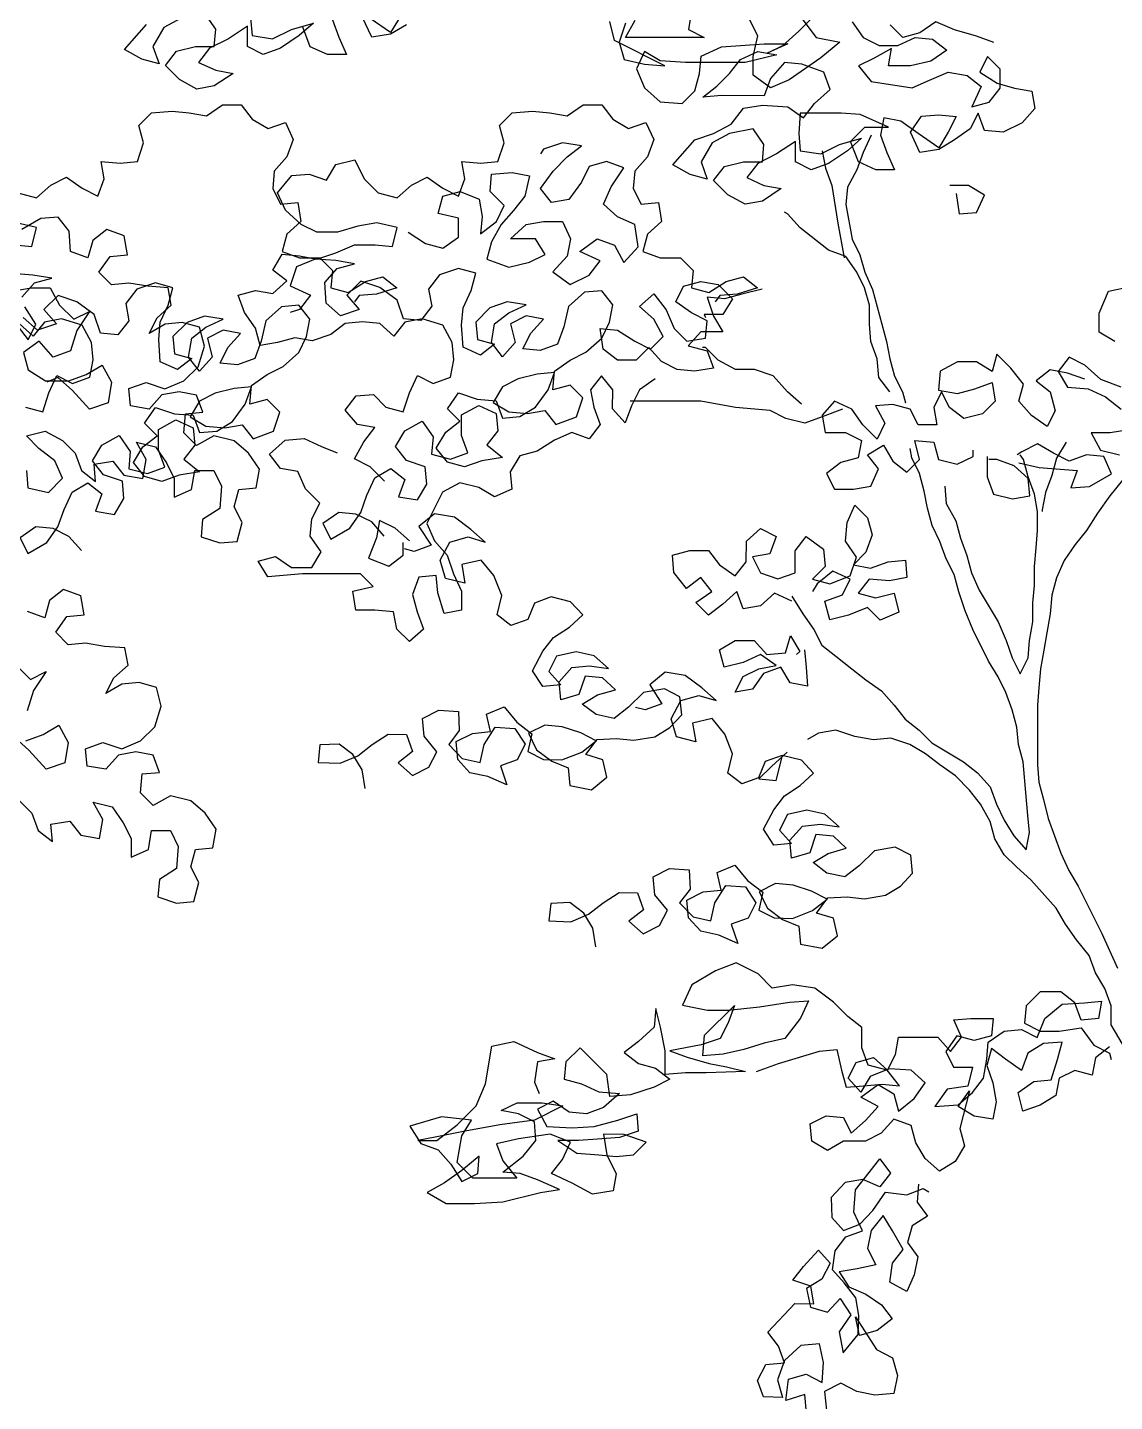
# Model space of a CAD drawing. Header units: inches. Extents: x 350994 to 353538, y 1581369 to 1583842.
# Drawn here: x 351507.477 to 351508.601, y 1583408.676 to 1583410.098 of the extents above; entities that cross this region are included whole.
import ezdxf

# ---------------------------------------------------------------- set-up
doc = ezdxf.new("R2010")
doc.units = ezdxf.units.IN
doc.header["$MEASUREMENT"] = 0
doc.linetypes.add('1', pattern=[0])
doc.layers.add('FOREST', color=96, linetype='Continuous')
doc.layers.add('TREE', color=81, linetype='1')

# ---------------------------------------------------------------- blocks, each defined once
blk = doc.blocks.new('TREE_4')
at = {"color": 94}
for points in [[(2129.8, 6504.4), (2132.6, 6472.6), (2170.2, 6463.9), (2196.2, 6489.9), (2181.8, 6521.7), (2152.9, 6544.9), (2129.8, 6568), (2164.5, 6576.6), (2196.3, 6559.3), (2219.4, 6536.1), (2231, 6504.3), (2257, 6484), (2254.1, 6515.8), (2288.8, 6521.6), (2309, 6495.6), (2343.7, 6489.7), (2349.5, 6524.4), (2332.2, 6556.3), (2366.9, 6547.5), (2387.1, 6518.6), (2401.5, 6489.7), (2401.5, 6455), (2433.3, 6469.4), (2439.1, 6504.1), (2473.8, 6504.1), (2488.3, 6475.2), (2485.3, 6434.7), (2453.5, 6414.5), (2450.6, 6382.7), (2485.3, 6371.1), (2517.1, 6373.9), (2525.8, 6408.6), (2511.4, 6437.5), (2520.1, 6469.3), (2551.9, 6472.2), (2557.7, 6506.9), (2537.5, 6535.8), (2511.5, 6559), (2473.9, 6567.7), (2442.1, 6550.4), (2419, 6573.5), (2421.9, 6608.2), (2453.7, 6611.1), (2442.1, 6642.9), (2410.3, 6648.7), (2378.5, 6643), (2355.4, 6617), (2320.7, 6622.8), (2317.8, 6654.6), (2349.6, 6666.1), (2384.3, 6654.5), (2419, 6668.9), (2445.1, 6694.9), (2456.7, 6732.5), (2448, 6767.2), (2416.2, 6775.9), (2384.4, 6773.1), (2355.5, 6755.7), (2370, 6784.6), (2396, 6807.7), (2390.3, 6839.5), (2352.7, 6842.5), (2318, 6848.3), (2286.2, 6845.4), (2263.1, 6868.6), (2283.4, 6897.5), (2315.2, 6900.3), (2309.4, 6935), (2277.6, 6946.6), (2251.6, 6926.4), (2242.9, 6894.6), (2211.1, 6906.2), (2208.2, 6943.8), (2188, 6969.8), (2156.2, 6967), (2121.5, 6946.8)], [(2112.7, 6770.4), (2132.9, 6744.4), (2147.4, 6773.3), (2127.1, 6805.1)], [(2106.9, 6834), (2138.7, 6839.8), (2173.4, 6839.7), (2190.8, 6807.9), (2216.8, 6781.9), (2245.7, 6796.3), (2222.5, 6761.6), (2210.9, 6724.1), (2179.1, 6712.5), (2153.1, 6741.5), (2124.2, 6721.2), (2132.8, 6689.4), (2164.6, 6669.2), (2208, 6669.1), (2239.8, 6680.7), (2268.7, 6698), (2286, 6666.2), (2280.2, 6628.6), (2245.5, 6617.1), (2213.7, 6651.8), (2187.7, 6674.9), (2167.5, 6666.3)], [(-1617.1, 6582.8), (-1646.1, 6565.4), (-1680.8, 6559.7), (-1698.1, 6597.3)], [(-1628.7, 6597.2), (-1646.1, 6568.3), (-1683.6, 6594.4)], [(-1753, 6591.6), (-1741.5, 6559.7), (-1727.1, 6527.9), (-1761.8, 6528), (-1793.6, 6542.4), (-1808, 6580)], [(-1903.4, 6594.6), (-1900.5, 6562.8), (-1862.9, 6557), (-1828.2, 6574.3), (-1787.7, 6585.8), (-1813.8, 6562.7), (-1848.5, 6539.6), (-1880.3, 6528.1), (-1909.2, 6542.5), (-1909.2, 6580.1), (-1943.9, 6557), (-1978.6, 6539.7), (-1998.9, 6513.7), (-1967.1, 6499.2), (-1935.3, 6493.4), (-1970, 6470.3), (-2001.8, 6464.6), (-2033.6, 6481.9), (-2059.6, 6508), (-2039.3, 6534), (-2004.6, 6542.6), (-1969.9, 6542.6), (-1967, 6574.4), (-1987.2, 6603.3)], [(-2030.6, 6594.7), (-2062.4, 6577.4), (-2082.7, 6542.7), (-2071.1, 6510.9), (-2102.9, 6519.6), (-2134.7, 6537), (-2094.2, 6583.2)], [(-538, 6550.4), (-569.7, 6561.9), (-610.2, 6573.5), (-644.9, 6588), (-673.8, 6567.8), (-705.6, 6559.2), (-728.8, 6582.3)], [(-798.1, 6588.2), (-777.9, 6559.2), (-749, 6544.8), (-714.3, 6544.7), (-682.5, 6559.2), (-650.7, 6556.2), (-624.7, 6536), (-653.6, 6515.8), (-691.2, 6507.1), (-731.7, 6507.2), (-725.9, 6539), (-757.7, 6521.6), (-786.6, 6507.2), (-763.5, 6478.3), (-688.4, 6466.6), (-656.6, 6481.1), (-621.9, 6495.5), (-587.2, 6489.7), (-561.2, 6469.4), (-578.5, 6431.8), (-546.7, 6440.5), (-526.5, 6466.5), (-526.4, 6501.2), (-549.5, 6524.3), (-564, 6495.4), (-532.2, 6475.2), (-500.4, 6466.5), (-468.6, 6460.7), (-462.9, 6428.8), (-486, 6402.8), (-520.8, 6385.5), (-555.5, 6388.5), (-567, 6420.3), (-581.5, 6391.4), (-610.4, 6371.2), (-639.3, 6353.8), (-674, 6348.1), (-691.3, 6385.7), (-671.1, 6414.6), (-639.3, 6417.4), (-607.5, 6414.5), (-622, 6385.6), (-639.3, 6356.7), (-676.9, 6382.8), (-708.7, 6405.9), (-740.5, 6411.8), (-746.3, 6380), (-734.7, 6348.1), (-720.3, 6316.3), (-755, 6316.4), (-786.8, 6330.8), (-801.2, 6368.4), (-775.2, 6394.4), (-731.8, 6394.4), (-783.8, 6417.6), (-818.5, 6420.5), (-893.7, 6420.6), (-896.6, 6383), (-893.8, 6351.2), (-856.2, 6345.4), (-821.5, 6362.7), (-781, 6374.2), (-807, 6351.1), (-841.7, 6328), (-873.6, 6316.5), (-902.5, 6330.9), (-902.4, 6368.5), (-937.1, 6345.4), (-971.9, 6328.1), (-992.1, 6302.1), (-960.3, 6287.6), (-928.5, 6281.8), (-963.2, 6258.7), (-995.1, 6253), (-1026.8, 6270.3), (-1052.8, 6296.4), (-1032.6, 6322.4), (-997.9, 6331), (-963.2, 6331), (-960.3, 6362.8), (-980.5, 6391.7), (-1023.8, 6383.1), (-1055.7, 6365.8), (-1075.9, 6331.1), (-1064.4, 6299.3), (-1096.2, 6308), (-1128, 6325.4), (-1087.5, 6371.6), (-1052.8, 6383.1), (-1020.9, 6400.4), (-997.8, 6429.3), (-963.1, 6435.1), (-916.8, 6432.2), (-887.9, 6411.9), (-867.7, 6437.9), (-838.7, 6463.9), (-850.3, 6495.7), (-890.7, 6510.2), (-922.5, 6513.1), (-948.6, 6484.2), (-960.2, 6452.4), (-1038.2, 6452.5), (-1072.9, 6449.6), (-1046.9, 6469.9), (-1023.7, 6493), (-1003.5, 6519), (-971.7, 6533.4), (-937, 6527.6), (-994.8, 6513.2), (-1104.7, 6513.3), (-1150.9, 6516.2), (-1179.8, 6533.6), (-1194.3, 6501.8), (-1179.9, 6467.1), (-1151, 6441), (-1110.5, 6438.1), (-1087.4, 6461.2), (-1078.7, 6493), (-1075.8, 6524.8), (-1038.2, 6542.1), (-994.8, 6545), (-960.1, 6547.8), (-916.7, 6547.8), (-954.3, 6530.5), (-925.4, 6544.9), (-896.5, 6570.9), (-873.3, 6594)], [(-890.7, 6594), (-864.7, 6559.3), (-821.3, 6550.6), (-856, 6521.7), (-913.9, 6481.3), (-948.6, 6466.9), (-980.4, 6490), (-980.3, 6524.7), (-971.6, 6562.3), (-986.1, 6591.2)], [(-1093, 6611.6), (-1098.8, 6574), (-1069.9, 6559.5), (-1214.5, 6559.6), (-1197.1, 6591.4)], [(-1214.5, 6585.7), (-1226.1, 6551), (-1217.4, 6519.2), (-1179.9, 6510.5), (-1142.3, 6507.5), (-1234.8, 6553.9), (-1243.4, 6588.6)], [(-2316.9, 5880.6), (-2285.1, 5871.9), (-2273.6, 5906.6), (-2259.1, 5938.4), (-2230.2, 5923.9), (-2198.4, 5935.4), (-2192.5, 5967.2), (-2195.4, 5999), (-2212.7, 6030.8), (-2250.3, 6042.4), (-2282.1, 6036.7), (-2302.4, 6010.7), (-2328.4, 6033.8)], [(-2336.9, 6178.4), (-2305.1, 6175.5), (-2296.4, 6210.2), (-2334, 6218.9)], [(-2331, 6273.8), (-2296.4, 6265.1), (-2270.3, 6288.2), (-2241.4, 6302.7), (-2212.5, 6282.4), (-2183.6, 6267.9), (-2172, 6299.7), (-2177.7, 6331.5), (-2143.1, 6328.6), (-2111.2, 6331.4), (-2099.7, 6366.1), (-2108.3, 6397.9), (-2085.1, 6421.1), (-2047.6, 6423.9), (-2015.8, 6421), (-1984, 6415.2), (-1955, 6435.4), (-1920.3, 6435.4), (-1900.1, 6409.3), (-1871.2, 6391.9), (-1839.4, 6403.5), (-1825, 6371.7), (-1836.6, 6339.9), (-1859.7, 6313.9), (-1862.6, 6282.1), (-1848.2, 6253.1), (-1816.4, 6256), (-1810.7, 6221.3), (-1836.7, 6198.2), (-1845.4, 6166.4), (-1813.6, 6154.8), (-1776, 6154.8), (-1752.9, 6131.6), (-1755.8, 6099.8), (-1724, 6091.1), (-1692.2, 6111.3), (-1660.4, 6120), (-1634.4, 6099.7), (-1672, 6088.2), (-1703.8, 6085.3), (-1712.5, 6073.8)], [(-1657.6, 5744.7), (-1683.6, 5770.7), (-1712.5, 5785.2), (-1695.1, 5817), (-1674.9, 5843), (-1706.7, 5848.8), (-1729.8, 5874.9), (-1709.5, 5900.9), (-1677.7, 5903.7), (-1654.6, 5880.6), (-1622.8, 5871.9), (-1611.2, 5906.6), (-1596.7, 5938.4), (-1567.8, 5923.9), (-1536, 5935.4), (-1530.2, 5967.2), (-1533.1, 5999), (-1550.4, 6030.8), (-1588, 6042.4), (-1619.8, 6036.7), (-1640, 6010.7), (-1666, 6033.8), (-1697.8, 6036.8), (-1729.6, 6033.9), (-1755.7, 6013.7), (-1790.4, 6002.2), (-1822.2, 6008), (-1854, 5999.3), (-1885.8, 5993.6), (-1894.5, 6025.4), (-1914.7, 6054.3), (-1926.2, 6086.1), (-1894.4, 6094.8), (-1862.6, 6089), (-1836.6, 6112.1), (-1862.6, 6132.3), (-1845.2, 6161.2), (-1813.4, 6158.3), (-1781.6, 6152.5), (-1746.9, 6164), (-1712.2, 6178.4), (-1674.6, 6178.4), (-1642.8, 6175.5), (-1634.1, 6210.2), (-1671.6, 6218.9), (-1706.4, 6213.1), (-1743.9, 6201.6), (-1781.5, 6201.6), (-1810.4, 6216.1), (-1839.3, 6242.2), (-1853.8, 6274), (-1827.7, 6305.8), (-1795.9, 6308.6), (-1764.1, 6297), (-1746.7, 6325.9), (-1712, 6334.6), (-1694.7, 6299.9), (-1668.7, 6273.8), (-1634, 6265.1), (-1608, 6288.2), (-1579.1, 6302.7), (-1550.2, 6282.4), (-1521.3, 6267.9), (-1509.7, 6299.7), (-1515.4, 6331.5), (-1480.7, 6328.6), (-1448.9, 6331.4), (-1437.3, 6366.1), (-1446, 6397.9), (-1422.8, 6421.1), (-1385.2, 6423.9), (-1353.4, 6421), (-1321.6, 6415.2), (-1292.7, 6435.4), (-1258, 6435.4), (-1237.8, 6409.3), (-1208.9, 6391.9), (-1177.1, 6403.5), (-1162.6, 6371.7), (-1174.2, 6339.9), (-1197.4, 6313.9), (-1200.3, 6282.1), (-1185.9, 6253.1), (-1154.1, 6256), (-1148.3, 6221.3), (-1174.4, 6198.2), (-1183.1, 6166.4), (-1151.3, 6154.8), (-1113.7, 6154.8), (-1090.6, 6131.6), (-1093.5, 6099.8), (-1061.7, 6091.1), (-1029.9, 6111.3), (-998.1, 6120), (-972.1, 6099.7), (-1009.7, 6088.2), (-1041.5, 6085.3), (-1050.2, 6073.8)], [(2116.8, 5898), (2139.9, 5874.9), (2151.5, 5843.1), (2177.5, 5822.8), (2174.6, 5854.6), (2209.3, 5860.4), (2229.5, 5834.3), (2264.2, 5828.5), (2270, 5863.2), (2252.7, 5895), (2287.4, 5886.3), (2307.6, 5857.4), (2322, 5828.5), (2322, 5793.8), (2353.8, 5808.2), (2359.6, 5842.9), (2394.3, 5842.8), (2408.8, 5813.9), (2405.8, 5773.4), (2374, 5753.2), (2371.1, 5721.4), (2405.8, 5709.8), (2437.6, 5712.7), (2446.3, 5747.4), (2431.9, 5776.3), (2440.6, 5808.1), (2472.4, 5811), (2478.2, 5845.7), (2458, 5874.6), (2432, 5897.7), (2394.4, 5906.5), (2362.6, 5889.1), (2339.5, 5912.3), (2342.4, 5947), (2374.2, 5949.8), (2362.7, 5981.7), (2330.9, 5987.5), (2299.1, 5981.7), (2275.9, 5955.7), (2241.2, 5961.5), (2238.4, 5993.3), (2270.2, 6004.9), (2304.9, 5993.3), (2339.6, 6007.7), (2365.6, 6033.7), (2377.2, 6071.3), (2368.6, 6106), (2336.8, 6114.7), (2305, 6111.8), (2276, 6094.5), (2290.5, 6123.4), (2316.6, 6146.5), (2310.8, 6178.3), (2273.2, 6181.2), (2238.5, 6187.1), (2206.7, 6184.2), (2183.6, 6207.3), (2203.9, 6236.2), (2235.7, 6239.1), (2229.9, 6273.8), (2198.1, 6285.4), (2172.1, 6265.2), (2163.4, 6233.4), (2131.6, 6245)], [(2111.3, 6146.7), (2137.3, 6120.6), (2166.2, 6135.1), (2143, 6100.4), (2131.4, 6062.8)], [(2128.5, 6007.9), (2160.3, 6019.4), (2189.2, 6036.7), (2206.6, 6004.9), (2200.7, 5967.3), (2166, 5955.8), (2134.3, 5990.5), (2108.3, 6013.7)], [(-1613.8, 6201.5), (-1582.1, 6181.2), (-1550.3, 6172.5), (-1521.3, 6192.7), (-1521.3, 6227.4), (-1558.9, 6236.1), (-1550.2, 6267.9), (-1518.4, 6276.6), (-1483.7, 6262.1), (-1477.9, 6230.3), (-1480.8, 6198.5), (-1451.9, 6221.6), (-1437.4, 6250.5), (-1463.4, 6276.5), (-1460.5, 6308.3), (-1422.9, 6311.2), (-1391.1, 6305.4), (-1399.8, 6267.8), (-1420.1, 6241.8), (-1443.2, 6215.8), (-1460.6, 6184), (-1469.3, 6152.2), (-1428.9, 6137.7), (-1391.3, 6146.4), (-1362.3, 6160.8), (-1379.7, 6189.7), (-1425.9, 6189.8), (-1397, 6215.7), (-1365.2, 6221.5), (-1330.5, 6221.5), (-1316, 6189.7), (-1321.9, 6157.9), (-1347.9, 6129), (-1316.1, 6105.8), (-1281.4, 6123.1), (-1261.1, 6149.1), (-1298.7, 6166.5), (-1266.9, 6189.6), (-1235.1, 6178), (-1217.8, 6146.2), (-1191.7, 6175.1), (-1197.5, 6215.6), (-1229.3, 6230), (-1255.3, 6253.2), (-1240.8, 6285), (-1217.6, 6319.7), (-1249.4, 6331.3), (-1281.2, 6322.6), (-1295.7, 6293.7), (-1318.9, 6261.9), (-1350.7, 6256.2), (-1370.9, 6282.2), (-1347.7, 6314), (-1321.7, 6340), (-1295.7, 6360.2), (-1330.3, 6366), (-1365, 6354.5), (-1370.8, 6345.8)], [(-763.6, 6380), (-778.1, 6348.2), (-789.7, 6316.4), (-807.1, 6284.6), (-810, 6252.8), (-798.5, 6189.2), (-784.1, 6160.3), (-775.4, 6128.4), (-761, 6096.6), (-735.1, 6001.2), (-729.3, 5969.4), (-720.7, 5937.6), (-706.2, 5908.6), (-700.5, 5888.4)], [(-853.3, 6351.1), (-847.5, 6319.3), (-836, 6287.5), (-824.5, 6218.1), (-813, 6154.5)], [(-607.6, 6272.9), (-601.9, 6235.3), (-570, 6238.1), (-555.6, 6269.9), (-584.5, 6287.3), (-619.2, 6287.3)], [(-729.4, 5908.7), (-749.6, 5934.7), (-752.4, 5969.4), (-764, 6001.2), (-766.8, 6033), (-766.8, 6067.7), (-775.5, 6099.5), (-789.9, 6128.5), (-810.1, 6157.4), (-841.9, 6169), (-893.9, 6209.5), (-917, 6235.5), (-922.8, 6238.4)], [(-1657.7, 5643.5), (-1680.8, 5669.6), (-1709.7, 5684), (-1741.5, 5687), (-1770.5, 5666.7), (-1756, 5637.8), (-1721.3, 5658), (-1701, 5686.9), (-1689.5, 5718.7), (-1675, 5750.5), (-1646, 5767.8), (-1620, 5747.6), (-1631.6, 5715.8), (-1596.9, 5710), (-1579.6, 5738.8), (-1582.4, 5770.7), (-1617.1, 5782.3), (-1637.3, 5808.3), (-1620, 5837.2), (-1588.1, 5854.5), (-1567.9, 5825.6), (-1570.8, 5793.8), (-1536.2, 5785.1), (-1504.3, 5796.6), (-1515.9, 5828.4), (-1515.8, 5866), (-1484, 5883.3), (-1452.2, 5868.8), (-1449.4, 5837), (-1469.6, 5811), (-1440.7, 5787.9), (-1478.3, 5782.1), (-1510.1, 5770.6), (-1541.9, 5779.3), (-1562.2, 5805.3), (-1544.8, 5834.2), (-1518.7, 5854.4), (-1541.9, 5877.6), (-1521.6, 5906.5), (-1486.9, 5894.9), (-1452.2, 5892), (-1440.7, 5860.2), (-1408.9, 5863), (-1379.9, 5880.3), (-1356.8, 5912.1), (-1345.2, 5943.9), (-1377, 5941.1), (-1411.7, 5932.4), (-1440.6, 5918), (-1458, 5889.1), (-1429.1, 5871.7), (-1394.4, 5868.8), (-1362.6, 5874.5), (-1342.4, 5848.5), (-1304.8, 5862.9), (-1293.2, 5897.6), (-1316.3, 5920.8), (-1348.1, 5912.1), (-1345.2, 5946.8), (-1316.3, 5967), (-1287.3, 5981.5), (-1258.4, 6007.4), (-1243.9, 6036.3), (-1238.1, 6068.1), (-1258.3, 6094.2), (-1290.1, 6091.3), (-1319.1, 6065.3), (-1327.8, 6027.7), (-1339.4, 5996), (-1371.2, 5984.4), (-1403, 5987.3), (-1388.5, 6016.2), (-1365.3, 6042.2), (-1397.1, 6048.1), (-1426.1, 6033.6), (-1417.4, 5998.9), (-1440.6, 5972.9), (-1460.8, 5999), (-1455, 6033.6), (-1428.9, 6053.9), (-1397.1, 6068.3), (-1431.8, 6074.1), (-1463.6, 6062.6), (-1489.7, 6036.6), (-1486.8, 6004.8), (-1455, 5996.1), (-1481, 5975.8), (-1512.8, 5990.3), (-1515.7, 6030.8), (-1512.8, 6062.6), (-1498.3, 6094.4), (-1489.6, 6126.2), (-1521.4, 6134.9), (-1556.1, 6123.4), (-1576.3, 6097.4), (-1570.6, 6065.6), (-1590.9, 6039.6), (-1622.7, 6042.5), (-1634.2, 6077.2), (-1666, 6100.3), (-1700.7, 6111.9), (-1726.7, 6085.9), (-1703.6, 6059.9), (-1738.3, 6048.4), (-1764.3, 6071.5), (-1767.2, 6109.1), (-1744, 6135.1), (-1712.2, 6143.8), (-1746.9, 6149.6), (-1784.5, 6152.5), (-1819.2, 6138.1), (-1830.8, 6103.4), (-1793.2, 6086), (-1813.5, 6060), (-1830.8, 6054.2)], [(-2214.1, 5617.1), (-2237.2, 5643.1), (-2266.1, 5657.6), (-2297.9, 5660.5), (-2326.8, 5640.3), (-2312.4, 5611.4), (-2277.7, 5631.6), (-2257.4, 5660.5), (-2245.8, 5692.3), (-2231.3, 5724.1), (-2202.4, 5741.4), (-2176.4, 5721.1), (-2188, 5689.3), (-2153.3, 5683.5), (-2135.9, 5712.4), (-2138.8, 5744.2), (-2173.5, 5755.8), (-2193.7, 5781.8), (-2176.3, 5810.7), (-2144.5, 5828.1), (-2124.3, 5799.1), (-2127.2, 5767.3), (-2092.5, 5758.6), (-2060.7, 5770.2), (-2072.2, 5802), (-2072.2, 5839.6), (-2040.4, 5856.9), (-2008.6, 5842.4), (-2005.7, 5810.6), (-2026, 5784.6), (-1997.1, 5761.4), (-2034.7, 5755.7), (-2066.5, 5744.1), (-2098.3, 5752.8), (-2118.5, 5778.9), (-2101.1, 5807.8), (-2075.1, 5828), (-2098.2, 5851.1), (-2077.9, 5880), (-2043.3, 5868.4), (-2008.6, 5865.5), (-1997, 5833.7), (-1965.2, 5836.6), (-1936.3, 5853.9), (-1913.1, 5885.7), (-1901.5, 5917.5), (-1933.4, 5914.6), (-1968.1, 5906), (-1997, 5891.5), (-2014.4, 5862.6), (-1985.5, 5845.3), (-1950.8, 5842.3), (-1919, 5848.1), (-1898.7, 5822.1), (-1861.1, 5836.5), (-1849.5, 5871.2), (-1872.7, 5894.3), (-1904.5, 5885.7), (-1901.5, 5920.4), (-1872.6, 5940.6), (-1843.7, 5955), (-1814.7, 5981), (-1800.3, 6009.9), (-1794.5, 6041.7), (-1814.7, 6067.7), (-1846.5, 6064.9), (-1875.4, 6038.9), (-1884.1, 6001.3), (-1895.7, 5969.5), (-1927.5, 5958), (-1959.3, 5960.9), (-1944.8, 5989.8), (-1921.7, 6015.8), (-1953.5, 6021.6), (-1982.4, 6007.2), (-1973.8, 5972.5), (-1996.9, 5946.5), (-2017.1, 5972.5), (-2011.3, 6007.2), (-1985.3, 6027.4), (-1953.5, 6041.8), (-1988.2, 6047.7), (-2020, 6036.1), (-2046, 6010.1), (-2043.2, 5978.3), (-2011.4, 5969.6), (-2037.4, 5949.4), (-2069.2, 5963.9), (-2072.1, 6004.4), (-2069.1, 6036.2), (-2054.6, 6068), (-2045.9, 6099.8), (-2077.7, 6108.5), (-2112.4, 6096.9), (-2132.7, 6070.9), (-2127, 6039.1), (-2147.2, 6013.1), (-2179, 6016), (-2190.6, 6050.7), (-2222.3, 6073.9), (-2257, 6085.5), (-2283.1, 6059.5), (-2260, 6033.4), (-2294.7, 6021.9), (-2320.7, 6045.1)], [(-2323.5, 6082.7), (-2300.4, 6108.7), (-2268.6, 6117.3), (-2303.2, 6123.1), (-2340.8, 6126)], [(-963.4, 6096.8), (-1001, 6088.2), (-1032.8, 6079.5), (-1064.6, 6082.4), (-1053.1, 6047.7), (-1035.7, 6018.8), (-1076.2, 6018.8), (-1099.4, 5992.8), (-1064.7, 5984.1), (-1053.2, 5952.3), (-1087.9, 5946.6), (-1119.7, 5949.5), (-1148.6, 5964), (-1171.7, 5990), (-1194.8, 5966.9), (-1229.5, 5966.9), (-1255.5, 5987.2), (-1261.3, 6024.8), (-1229.5, 6021.9), (-1197.7, 6001.6), (-1168.8, 5987.1), (-1145.6, 6010.2), (-1162.9, 6042.1), (-1188.9, 6065.2), (-1162.9, 6088.3), (-1139.8, 6059.4), (-1125.4, 6024.7), (-1102.3, 6001.5), (-1067.6, 6007.3), (-1064.6, 6039.1), (-1093.5, 6053.6), (-1122.4, 6073.8), (-1108, 6102.7), (-1076.1, 6111.4), (-1044.3, 6105.6), (-1018.3, 6079.5), (-1035.7, 6050.6), (-1070.4, 6050.6), (-1067.5, 6044.9)], [(-315.8, 6000.8), (-344.7, 6018.2), (-344.7, 6052.9), (-327.3, 6093.3), (-286.8, 6102)], [(-304.3, 5916.9), (-341.9, 5931.4), (-370.8, 5957.5), (-399.7, 5972), (-420, 5946), (-402.6, 5917), (-365.1, 5914.1), (-333.3, 5899.6), (-304.4, 5876.5)], [(-290, 5838.9), (-324.7, 5833.1), (-359.4, 5833.1), (-342, 5801.3), (-307.3, 5792.6)], [(-891.3, 5885.7), (-917.3, 5908.8), (-943.3, 5937.8), (-978, 5949.4), (-1012.7, 5949.4), (-1044.5, 5966.8), (-1067.6, 5989.9), (-1073.4, 5989.9)], [(-370.8, 5931.5), (-402.6, 5943.1), (-434.4, 5948.9), (-460.5, 5928.7), (-434.5, 5908.4), (-425.8, 5873.7), (-440.3, 5844.8), (-469.2, 5865.1), (-492.3, 5891.1), (-483.6, 5922.9), (-506.7, 5951.8), (-532.7, 5977.9), (-541.4, 5946.1), (-570.3, 5963.4), (-605, 5963.5), (-636.8, 5946.2), (-639.7, 5911.5), (-605, 5905.7), (-573.2, 5914.3), (-541.4, 5925.8), (-535.7, 5891.1), (-558.8, 5868), (-593.5, 5859.4), (-619.5, 5879.6), (-634, 5908.6), (-648.4, 5879.7), (-642.7, 5847.9), (-677.4, 5847.9), (-691.8, 5876.8), (-723.6, 5885.5), (-755.4, 5882.7), (-738.1, 5850.8), (-752.6, 5821.9), (-778.6, 5848), (-798.8, 5876.9), (-830.6, 5891.4), (-853.7, 5865.4), (-848, 5833.6), (-810.4, 5833.6), (-781.5, 5819.1), (-787.3, 5787.3), (-819.1, 5778.6), (-845.2, 5758.4), (-830.7, 5729.5), (-796, 5729.5), (-764.2, 5735.2), (-749.7, 5767), (-770, 5793), (-741, 5810.4), (-723.7, 5781.4), (-697.7, 5761.2), (-674.5, 5784.3), (-683.2, 5819), (-648.5, 5816.1), (-639.9, 5784.3), (-605.2, 5775.5), (-576.2, 5790), (-576.2, 5801.5)], [(-1160.2, 5932.2), (-1189.1, 5912), (-1203.6, 5883.1), (-1215.2, 5851.3), (-1238.3, 5877.3), (-1238.2, 5912), (-1258.5, 5938.1), (-1278.7, 5912.1), (-1273, 5880.2), (-1261.4, 5848.4), (-1281.7, 5822.4), (-1313.5, 5834), (-1345.3, 5819.6), (-1377.1, 5799.4), (-1408.9, 5790.7), (-1426.3, 5761.8), (-1423.4, 5730), (-1455.3, 5715.6), (-1484.2, 5733), (-1518.8, 5741.7), (-1550.7, 5724.4), (-1579.6, 5666.6), (-1565.2, 5634.7), (-1542.1, 5608.7), (-1530.6, 5574), (-1516.1, 5542.2), (-1516.2, 5507.5), (-1548, 5501.7), (-1559.5, 5539.3), (-1562.4, 5571.1), (-1594.2, 5568.3), (-1605.8, 5536.5), (-1597.1, 5504.7), (-1585.6, 5472.9), (-1611.6, 5449.7), (-1634.7, 5472.9), (-1640.5, 5504.7), (-1675.2, 5507.6), (-1709.9, 5507.7), (-1715.6, 5542.4), (-1678, 5551), (-1701.2, 5574.2), (-1808.1, 5574.3), (-1871.7, 5568.5), (-1889.1, 5597.5), (-1857.3, 5606.1), (-1828.4, 5585.8), (-1790.8, 5585.8), (-1773.4, 5614.7), (-1793.6, 5643.6), (-1790.7, 5675.4), (-1776.2, 5704.3), (-1802.2, 5730.4), (-1816.6, 5762.2), (-1848.4, 5768), (-1868.6, 5794), (-1839.7, 5820), (-1805, 5822.9), (-1773.2, 5808.4), (-1744.3, 5796.8)], [(-816.1, 5876.9), (-853.7, 5862.5), (-885.6, 5851), (-920.2, 5859.7), (-949.1, 5874.2), (-1012.7, 5880), (-1076.3, 5891.6), (-1206.4, 5891.7)], [(-909, 5533), (-888.8, 5501.1), (-868.6, 5472.2), (-854.1, 5443.3), (-828.1, 5423), (-799.2, 5399.9), (-773.2, 5379.6), (-744.3, 5359.3), (-721.2, 5333.3), (-701, 5307.2), (-675, 5287), (-651.9, 5263.8), (-594.1, 5229.1), (-568.1, 5208.8), (-545, 5182.8), (-533.5, 5151), (-519, 5122), (-501.7, 5093.1), (-478.6, 5067.1), (-472.8, 5098.9), (-475.6, 5130.7), (-478.5, 5165.4), (-484.2, 5229), (-492.9, 5260.8), (-495.7, 5292.6), (-504.4, 5324.4), (-515.9, 5356.2), (-530.3, 5385.2), (-547.7, 5414.1), (-576.5, 5471.9), (-591, 5506.6), (-602.5, 5541.3), (-611.1, 5573.2), (-625.6, 5602.1), (-637.1, 5633.9), (-651.5, 5662.8), (-660.2, 5694.6), (-665.9, 5726.4), (-674.6, 5758.3), (-689, 5787.2), (-691.9, 5804.5)], [(-492.4, 5778.3), (-454.8, 5769.6), (-385.4, 5763.8), (-397, 5732), (-362.3, 5734.8), (-321.8, 5757.9), (-336.3, 5789.8), (-368.1, 5792.7), (-399.9, 5781.1), (-428.8, 5795.6), (-457.7, 5813), (-486.6, 5798.6), (-495.3, 5792.8)], [(-405.6, 5815.8), (-423, 5786.9), (-431.7, 5755.1), (-443.3, 5723.4), (-449.1, 5691.6), (-449.1, 5688.7)], [(-628.3, 5735.1), (-625.5, 5703.3), (-608.2, 5671.5), (-599.5, 5639.6), (-588, 5607.8), (-579.3, 5576), (-564.9, 5544.2), (-530.3, 5486.3), (-515.8, 5451.6), (-504.3, 5419.8), (-489.9, 5390.9), (-475.4, 5419.8), (-472.5, 5451.6), (-466.6, 5486.3), (-466.6, 5521), (-463.7, 5552.8), (-463.7, 5587.5), (-460.7, 5622.2), (-457.8, 5654), (-457.8, 5688.7), (-463.5, 5720.5), (-475.1, 5752.3), (-483.7, 5784.1), (-489.5, 5792.8)], [(-550.2, 5790), (-550.3, 5752.4), (-538.7, 5720.5), (-504, 5711.8), (-472.2, 5717.6), (-475.1, 5749.4), (-501.1, 5772.6), (-532.9, 5784.2), (-547.3, 5784.2)], [(-301.6, 5746.4), (-324.8, 5717.5), (-347.9, 5685.7), (-368.2, 5653.9), (-388.5, 5627.9), (-408.7, 5599), (-423.2, 5567.2), (-431.9, 5535.4), (-434.8, 5500.7), (-440.6, 5466), (-446.5, 5434.2), (-452.3, 5399.5), (-455.2, 5364.8), (-458.1, 5333), (-458.2, 5223.2), (-455.4, 5191.4), (-446.7, 5159.6), (-438.1, 5124.8), (-415, 5061.2), (-400.6, 5029.4), (-383.2, 5000.5), (-340, 4913.7), (-311.1, 4850.1)], [(-1693, 5180.2), (-1698.6, 5214.5), (-1715.4, 5242.2), (-1740.7, 5261.6), (-1775.9, 5260), (-1779.2, 5227.8), (-1739, 5226.4), (-1706.5, 5240), (-1679.7, 5260.7), (-1650.5, 5279.9), (-1616.8, 5279.1), (-1605.6, 5248.1), (-1632.4, 5227.4), (-1606.1, 5204), (-1576, 5219.1), (-1561.5, 5247.6), (-1584.6, 5275.9), (-1587.8, 5308.7), (-1557.7, 5323.9), (-1521.6, 5321.6), (-1519.9, 5286.3), (-1539.3, 5261), (-1514.6, 5235.1), (-1481.6, 5227.9), (-1474.4, 5260.9), (-1454.3, 5292.7), (-1418.1, 5290.4), (-1399, 5261.2), (-1413.5, 5232.8), (-1444.5, 5221.6), (-1432.4, 5186.6), (-1467.3, 5201.8), (-1500.4, 5209), (-1522.6, 5233.3), (-1525.8, 5266.1), (-1495.7, 5281.3), (-1462.9, 5284.5), (-1470.1, 5316.4), (-1437.6, 5330), (-1414.4, 5301.7), (-1386.6, 5280.7), (-1393.8, 5247.7), (-1365.4, 5233.1), (-1331.7, 5232.4), (-1295.1, 5246.9), (-1268.4, 5267.6), (-1296.8, 5282.1), (-1330.8, 5293.3), (-1362.9, 5296.6), (-1393, 5281.4), (-1377.9, 5251.3), (-1350.1, 5230.3), (-1320.1, 5218.2), (-1316.9, 5185.4), (-1277.4, 5177.5), (-1249.1, 5200.7), (-1256.3, 5232.6), (-1287.8, 5242.3), (-1266.8, 5270), (-1231.6, 5271.7), (-1199.4, 5268.5), (-1161.1, 5275), (-1133.4, 5291.8), (-1111.5, 5315.6), (-1114.7, 5348.4), (-1143.2, 5362.9), (-1181.5, 5356.4), (-1208.9, 5329.2), (-1235.7, 5308.5), (-1268.8, 5315.7), (-1294.1, 5335.2), (-1266.4, 5351.9), (-1233, 5361.5), (-1256.8, 5383.4), (-1288.9, 5386.6), (-1300.1, 5352.6), (-1333.6, 5343), (-1336.8, 5375.8), (-1313.4, 5402.1), (-1280.6, 5405.3), (-1246, 5400.5), (-1272.2, 5423.9), (-1305.3, 5431.1), (-1341.2, 5423), (-1355.7, 5394.6), (-1333.5, 5370.3), (-1366.3, 5367.1), (-1385.4, 5396.3), (-1366.3, 5432), (-1346.8, 5457.4), (-1317.6, 5476.6), (-1293.3, 5498.8), (-1315.6, 5523.1), (-1351.1, 5531.9), (-1382.1, 5520.7), (-1394.2, 5490.7), (-1425.2, 5479.5), (-1450.5, 5499), (-1441.8, 5534.5), (-1456.3, 5571), (-1479.5, 5599.3), (-1515.4, 5591.2), (-1509.7, 5556.9), (-1545.2, 5565.6), (-1554.9, 5599.1), (-1537.2, 5632.4), (-1503.8, 5642), (-1472.2, 5632.4), (-1498.5, 5655.8), (-1528.7, 5678.3), (-1565.8, 5684.6), (-1594.1, 5661.5), (-1571.6, 5626.7), (-1602.6, 5615.6), (-1620.3, 5619.9)], [(-909, 5524.3), (-940.8, 5538.8), (-966.8, 5515.7), (-998.6, 5509.9), (-1010.2, 5541.7), (-1036.2, 5518.6), (-1062.2, 5498.4), (-1085.4, 5521.5), (-1056.4, 5541.8), (-1076.6, 5567.8), (-1102.7, 5547.6), (-1125.8, 5576.5), (-1128.6, 5608.3), (-1096.8, 5617), (-1062.1, 5616.9), (-1041.9, 5590.9), (-1013, 5570.6), (-992.8, 5596.6), (-992.7, 5634.2), (-966.7, 5657.3), (-937.8, 5642.8), (-949.4, 5611.1), (-981.2, 5605.3), (-966.8, 5576.4), (-935, 5564.8), (-903.2, 5576.3), (-903.1, 5616.8), (-882.9, 5642.8), (-851.1, 5619.6), (-848.2, 5587.8), (-871.4, 5564.7), (-839.6, 5556), (-802, 5570.4), (-790.4, 5605.1), (-810.6, 5634.1), (-807.7, 5668.8), (-793.2, 5700.5), (-770.1, 5677.4), (-761.4, 5645.6), (-773, 5613.8), (-796.2, 5590.7), (-764.4, 5584.9), (-732.5, 5596.4), (-700.7, 5599.3), (-697.9, 5567.5), (-729.7, 5561.7), (-767.3, 5564.6), (-787.5, 5538.6), (-755.7, 5529.9), (-721, 5538.6), (-712.4, 5503.9), (-747.1, 5489.4), (-770.2, 5512.6), (-804.9, 5498.2), (-839.6, 5489.5), (-848.3, 5524.2), (-816.4, 5535.8), (-802, 5564.7), (-833.8, 5579.1), (-862.7, 5556), (-871.4, 5541.6)], [(-1611.5, 5634.8), (-1637.5, 5657.9), (-1666.4, 5672.4), (-1672.2, 5640.6), (-1686.7, 5603.1), (-1649.1, 5588.6), (-1623.1, 5608.8), (-1623, 5631.9)], [(-885.9, 5434.6), (-883.1, 5402.8), (-880.2, 5368.1), (-912, 5373.9), (-929.3, 5402.9), (-961.1, 5391.3), (-981.4, 5362.4), (-1013.2, 5356.7), (-998.7, 5385.6), (-969.8, 5400), (-938, 5405.8), (-966.9, 5426), (-998.7, 5411.6), (-1033.4, 5403), (-1042.1, 5434.8), (-1013.1, 5452.1), (-978.4, 5452.1), (-955.3, 5426), (-920.6, 5428.9), (-911.9, 5460.7), (-894.6, 5431.7), (-900.4, 5426)], [(-1269.1, 4889.2), (-1274.7, 4923.6), (-1291.5, 4951.3), (-1316.8, 4970.7), (-1352.1, 4969), (-1355.3, 4936.9), (-1315.1, 4935.4), (-1282.6, 4949.1), (-1255.8, 4969.8), (-1226.6, 4988.9), (-1192.9, 4988.2), (-1181.7, 4957.2), (-1208.5, 4936.4), (-1182.2, 4913), (-1152.1, 4928.2), (-1137.6, 4956.6), (-1160.7, 4984.9), (-1163.9, 5017.8), (-1133.8, 5032.9), (-1097.7, 5030.6), (-1096, 4995.4), (-1115.4, 4970), (-1090.7, 4944.1), (-1057.7, 4936.9), (-1050.5, 4970), (-1030.4, 5001.8), (-994.2, 4999.5), (-975.1, 4970.2), (-989.6, 4941.8), (-1020.6, 4930.6), (-1008.5, 4895.6), (-1043.4, 4910.8), (-1076.5, 4918), (-1098.7, 4942.3), (-1101.9, 4975.2), (-1071.8, 4990.3), (-1039, 4993.5), (-1046.2, 5025.5), (-1013.7, 5039.1), (-990.5, 5010.8), (-962.7, 4989.8), (-969.9, 4956.7), (-941.5, 4942.2), (-907.8, 4941.4), (-871.3, 4955.9), (-844.5, 4976.7), (-872.9, 4991.2), (-906.9, 5002.4), (-939, 5005.6), (-969.2, 4990.4), (-954, 4960.3), (-926.2, 4939.4), (-896.2, 4927.3), (-893, 4894.4), (-853.5, 4886.6), (-825.2, 4909.7), (-832.4, 4941.7), (-863.9, 4951.3), (-842.9, 4979.1), (-807.7, 4980.8), (-775.5, 4977.5), (-737.2, 4984.1), (-709.5, 5000.8), (-687.6, 5024.6), (-690.9, 5057.4), (-719.3, 5072), (-757.6, 5065.4), (-785, 5038.3), (-811.8, 5017.6), (-844.9, 5024.8), (-870.2, 5044.2), (-842.5, 5060.9), (-809.1, 5070.6), (-832.9, 5092.4), (-865.1, 5095.7), (-876.3, 5061.7), (-909.7, 5052.1), (-912.9, 5084.9), (-889.5, 5111.1), (-856.7, 5114.3), (-822.1, 5109.6), (-848.3, 5133), (-881.4, 5140.2), (-917.3, 5132.1), (-931.8, 5103.7), (-909.6, 5079.3), (-942.4, 5076.1), (-961.5, 5105.3), (-942.4, 5141.1), (-922.9, 5166.4), (-893.7, 5185.6), (-869.4, 5207.9), (-891.7, 5232.2), (-927.2, 5240.9), (-958.2, 5229.8), (-970.3, 5199.8), (-1001.3, 5188.6), (-1026.6, 5208), (-1017.9, 5243.5), (-1032.4, 5280.1), (-1055.6, 5308.4), (-1091.5, 5300.3), (-1085.8, 5265.9), (-1121.3, 5274.7), (-1131, 5308.1), (-1113.3, 5341.5), (-1079.9, 5351.1), (-1048.4, 5341.4), (-1074.6, 5364.9), (-1104.8, 5387.4), (-1141.9, 5393.7), (-1170.2, 5370.5), (-1147.7, 5335.8), (-1178.7, 5324.6), (-1196.4, 5329)], [(-288.1, 4688.1), (-322.8, 4746), (-322.7, 4780.7), (-334.3, 4812.5), (-351.6, 4841.4), (-363.1, 4873.2), (-386.2, 4902.2), (-406.4, 4931.1), (-423.8, 4960), (-470, 5012.1), (-496, 5035.3), (-519.1, 5058.4), (-536.4, 5087.4), (-545, 5119.2), (-562.4, 5151), (-582.6, 5177), (-608.6, 5203.1), (-637.5, 5223.3), (-663.5, 5243.6), (-692.4, 5261), (-727.1, 5272.6), (-758.9, 5269.7), (-793.6, 5275.5), (-828.2, 5287.1), (-860.1, 5281.4), (-880.3, 5269.8)], [(-917.9, 5246.7), (-946.8, 5220.7), (-970, 5197.6), (-938.2, 5194.7), (-926.6, 5240.9)], [(-974.3, 4660.3), (-933.8, 4674.7), (-858.6, 4697.7), (-826.8, 4700.6), (-818.2, 4663), (-809.5, 4631.2), (-777.7, 4634.1), (-743, 4636.9), (-711.2, 4634), (-734.3, 4662.9), (-769, 4671.6), (-780.5, 4703.5), (-780.5, 4741), (-806.5, 4761.3), (-832.5, 4787.4), (-867.2, 4813.4), (-907.7, 4819.2), (-945.3, 4813.5), (-971.2, 4839.5), (-1011.7, 4859.8), (-1049.3, 4845.4), (-1092.7, 4819.4), (-1110.1, 4781.8), (-1063.8, 4773.1), (-1026.2, 4773.1), (-968.4, 4778.8), (-913.5, 4787.4), (-878.8, 4790.3), (-893.3, 4758.5), (-922.2, 4720.9), (-959.8, 4712.3), (-997.4, 4700.8), (-1035, 4692.1), (-1072.6, 4689.3), (-1069.7, 4726.9), (-1014.7, 4781.7), (-1026.3, 4749.9), (-1040.7, 4721), (-1075.5, 4709.5), (-1133.3, 4698), (-1101.5, 4686.4), (-1061, 4674.8), (-1029.2, 4669), (-994.5, 4660.3), (-1066.8, 4657.5), (-1104.4, 4657.5), (-1142, 4654.6), (-1142, 4698), (-1150.6, 4741.4), (-1159.2, 4776.1), (-1162.2, 4741.4), (-1191.1, 4715.4), (-1217.1, 4695.2), (-1191.1, 4674.9), (-1159.3, 4666.2), (-1133.3, 4646), (-1162.3, 4631.5), (-1205.6, 4617.1), (-1243.2, 4614.2), (-1249, 4654.7), (-1298.1, 4703.9), (-1324.1, 4677.9), (-1327.1, 4646.1), (-1295.3, 4637.4), (-1263.5, 4622.9), (-1225.9, 4620), (-1254.8, 4594), (-1286.6, 4582.5), (-1318.4, 4585.4), (-1347.3, 4605.7), (-1376.3, 4591.2), (-1358.9, 4559.4), (-1312.7, 4556.5), (-1272.2, 4559.3), (-1228.8, 4570.9), (-1194.1, 4582.4), (-1191.3, 4550.6), (-1226, 4539.1), (-1266.4, 4536.2), (-1301.1, 4533.3), (-1338.7, 4533.4), (-1304, 4510.2), (-1263.6, 4507.3), (-1231.8, 4504.4), (-1200, 4507.2), (-1176.8, 4530.3), (-1217.3, 4544.8), (-1254.9, 4544.9), (-1249.1, 4507.3), (-1231.8, 4472.6), (-1237.6, 4440.8), (-1275.2, 4435), (-1312.8, 4455.3), (-1350.3, 4472.7), (-1330.1, 4498.7), (-1315.6, 4530.5), (-1353.2, 4545), (-1411, 4536.3), (-1451.5, 4527.7), (-1440, 4495.9), (-1414, 4464.1), (-1494.9, 4464.1), (-1523.8, 4493.1), (-1515.1, 4542.2), (-1497.7, 4571.1), (-1552.6, 4576.9), (-1610.5, 4559.6), (-1590.3, 4527.8), (-1558.5, 4516.2), (-1535.4, 4490.2), (-1515.2, 4458.4), (-1486.2, 4472.8), (-1483.3, 4504.6), (-1515.1, 4478.6), (-1547, 4455.5), (-1578.8, 4438.2), (-1544.1, 4417.9), (-1492.1, 4417.9), (-1440, 4420.7), (-1370.6, 4438), (-1335.9, 4443.7), (-1376.4, 4461.1), (-1408.2, 4472.7), (-1440, 4475.6), (-1402.4, 4504.5), (-1379.2, 4533.4), (-1382.1, 4568.1), (-1411, 4582.6), (-1442.8, 4588.4), (-1413.8, 4602.8), (-1367.6, 4602.8), (-1330, 4597), (-1382.1, 4571), (-1445.7, 4562.4), (-1509.3, 4550.9), (-1564.2, 4539.4), (-1596, 4533.6), (-1561.4, 4533.6), (-1523.7, 4562.5), (-1489, 4597.1), (-1471.6, 4637.6), (-1460, 4707), (-1419.5, 4715.6), (-1376.2, 4695.3), (-1344.4, 4683.7), (-1376.2, 4678), (-1382, 4640.4), (-1373.3, 4620.1)], [(-325.7, 4705.5), (-351.7, 4685.3), (-357.5, 4653.5), (-389.3, 4662.2), (-418.3, 4647.8), (-424.1, 4616), (-453, 4598.6), (-484.8, 4587.1), (-493.5, 4621.8), (-464.5, 4642), (-432.7, 4644.9), (-421.1, 4682.5), (-412.4, 4714.3), (-447.1, 4711.4), (-476, 4694.1), (-487.6, 4662.3), (-516.5, 4682.6), (-542.5, 4702.8), (-551.2, 4671), (-539.7, 4639.2), (-534, 4604.5), (-539.8, 4572.7), (-574.5, 4578.5), (-603.4, 4595.9), (-583.1, 4624.8), (-600.5, 4555.4), (-591.9, 4523.6), (-609.2, 4494.7), (-638.2, 4477.4), (-664.2, 4500.5), (-681.5, 4529.5), (-690.1, 4561.3), (-721.9, 4572.9), (-745.1, 4546.9), (-774, 4532.4), (-814.5, 4532.5), (-843.4, 4515.2), (-872.3, 4532.5), (-875.2, 4564.3), (-846.2, 4578.8), (-814.4, 4575.8), (-800, 4546.9), (-774, 4570), (-750.8, 4596), (-782.6, 4613.4), (-750.8, 4636.5), (-721.9, 4619.1), (-713.2, 4587.3), (-684.3, 4610.4), (-664, 4639.3), (-690, 4662.5), (-730.5, 4665.4), (-765.2, 4651), (-782.6, 4622.1), (-805.7, 4648.1), (-791.2, 4677), (-759.4, 4685.7), (-733.4, 4662.5), (-718.9, 4691.4), (-713.1, 4723.2), (-640.8, 4723.1), (-617.7, 4697.1), (-597.5, 4723.1), (-611.9, 4754.9), (-580.1, 4757.8), (-539.6, 4757.7), (-542.5, 4725.9), (-574.3, 4717.3), (-606.1, 4726), (-626.4, 4697.1), (-612, 4668.2), (-577.3, 4668.2), (-586, 4633.5), (-623.6, 4627.7), (-646.7, 4595.9), (-603.4, 4598.8), (-577.3, 4621.9), (-557, 4647.9), (-551.2, 4682.6), (-548.3, 4714.4), (-519.4, 4734.6), (-487.6, 4737.5), (-458.7, 4723), (-444.2, 4757.7), (-412.4, 4783.7), (-371.9, 4786.5), (-340.1, 4789.4), (-345.9, 4757.6), (-377.7, 4754.7), (-389.2, 4786.5), (-415.2, 4806.8), (-452.8, 4806.8), (-478.9, 4780.8), (-481.8, 4749), (-452.9, 4734.5), (-418.2, 4734.5), (-377.7, 4740.3), (-354.6, 4708.4), (-325.7, 4693.9), (-322.8, 4682.4)], [(-676.3, 4453.1), (-679.2, 4420.3), (-659.9, 4394.4), (-687.9, 4377), (-697, 4346), (-677.7, 4320.1), (-684.7, 4287.1), (-698, 4256), (-729.2, 4273.3), (-724.3, 4308.2), (-704.8, 4333.5), (-724.4, 4367.5), (-741.7, 4395.6), (-763.3, 4368.2), (-770.3, 4335.2), (-754.9, 4305.1), (-789.4, 4297.7), (-822, 4292.5), (-804.6, 4264.5), (-773.5, 4251.2), (-744.2, 4231.8), (-724.8, 4205.9), (-752.7, 4184.5), (-785.1, 4175.1), (-792.5, 4209.7), (-753.5, 4149.7), (-724.3, 4134.3), (-715, 4101.9), (-722, 4068.9), (-756.7, 4065.7), (-789.7, 4072.7), (-818.9, 4088), (-849, 4072.6), (-845.7, 4038)], [(-882.4, 4032.6), (-885.6, 4067.3), (-920, 4055.8), (-915.2, 4094.9), (-882.8, 4104.2), (-853.7, 4088.9), (-850.9, 4125.8), (-858.2, 4160.3), (-892.9, 4157), (-922.6, 4129.4), (-935.7, 4094.1), (-926.4, 4061.7), (-961.2, 4062.6), (-972.5, 4092.8), (-957.1, 4122), (-922.5, 4125.3), (-933.8, 4155.6), (-953.1, 4181.5), (-903.8, 4234.4), (-869, 4233.6), (-874.2, 4266.1), (-907.4, 4277.2), (-887.8, 4302.4), (-860.2, 4332.1), (-838.9, 4308.3), (-854.2, 4279.1), (-882.3, 4261.7), (-874.9, 4227.2), (-843.9, 4218.1), (-820.3, 4243.5), (-800.8, 4213.5), (-822.2, 4182), (-814.7, 4143.4), (-787.2, 4177.1), (-786.4, 4211.9), (-791.6, 4244.5), (-813.1, 4272.4), (-834.4, 4296.1), (-829.5, 4331.1), (-809.9, 4356.3), (-779.6, 4367.6), (-795.2, 4401.9), (-792.5, 4442.9), (-767, 4474.5), (-747.5, 4499.7), (-728.1, 4473.8), (-747.7, 4448.5), (-778.9, 4461.8), (-811.4, 4456.5), (-837, 4429), (-835.7, 4392.3), (-814.4, 4368.5), (-784.1, 4379.8), (-760.5, 4405.1), (-737.1, 4438.7), (-698.1, 4433.9), (-667.8, 4445.2), (-657.4, 4439.5)]]:
    blk.add_lwpolyline(points, dxfattribs=at)

msp = doc.modelspace()

# ---------------------------------------------------------------- hatches: boundary and pattern name
at = {"layer": 'FOREST', "lineweight": 5}
h = msp.add_hatch(dxfattribs=at)
h.set_pattern_fill('ANSI31', color=96, scale=50, style=0)
h.paths.add_polyline_path([(351604.9274, 1583347.98), (351663.0036, 1583522.9504), (351611.8779, 1583545.3594), (351490.2916, 1583598.0852), (351436.5696, 1583404.4646), (351529.745, 1583373.1705)])
h.paths.add_polyline_path([(351517.5086, 1583480.1397), (351575.3657, 1583480.1397), (351575.3657, 1583465.1397), (351517.5086, 1583465.1397)], flags=24)

# ---------------------------------------------------------------- block references
at = {"layer": 'TREE', "lineweight": 5, "xscale": 0.0005632341344607994, "yscale": 0.0005632341490127146, "zscale": 0.0005632341444477617}
for p in [(351508.7797, 1583406.3928), (351506.2762, 1583405.9759)]:
    msp.add_blockref('TREE_4', p, dxfattribs=at)

doc.saveas('drawing.dxf')
